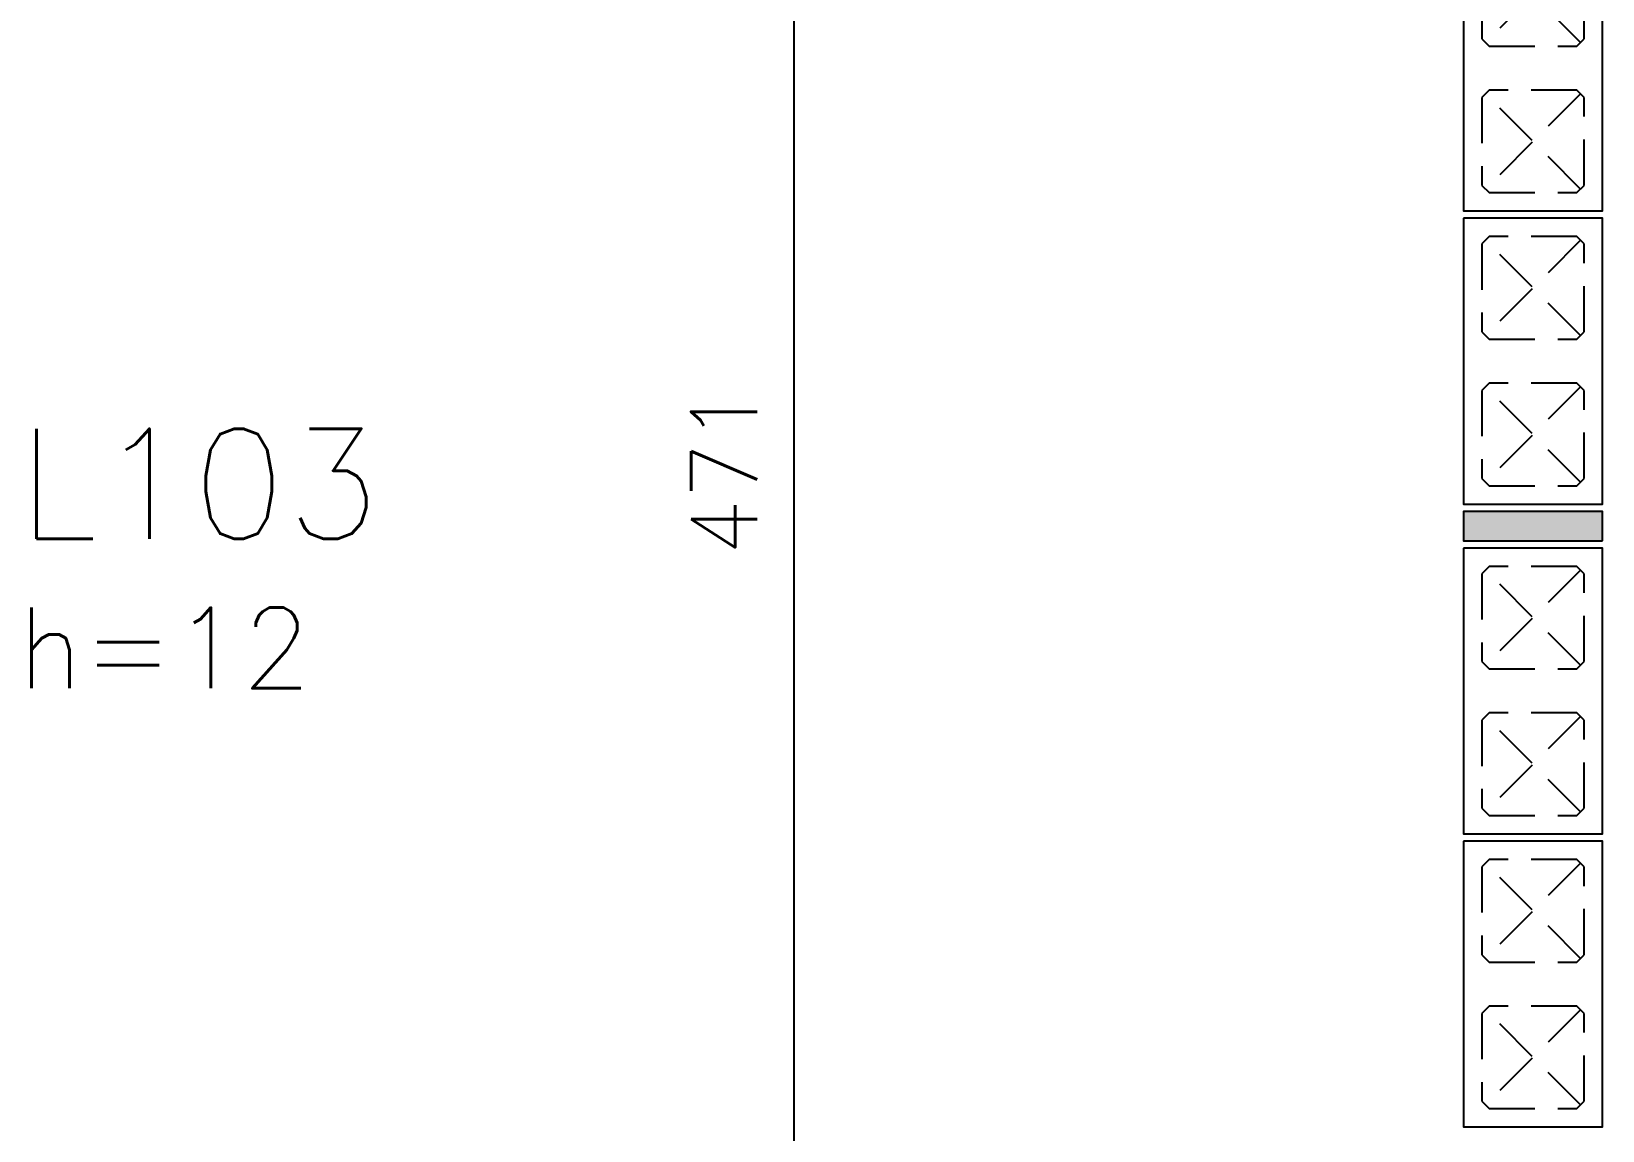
# Model space of a CAD drawing. Extents: x -14651 to 4579, y -10691 to -1290.
# Drawn here: x 2659 to 2873.5, y -9354.1 to -9204.1 of the extents above; entities that cross this region are included whole.
import ezdxf

# ---------------------------------------------------------------- set-up
doc = ezdxf.new("R2010")
doc.units = 0
doc.header["$LTSCALE"] = 25
doc.linetypes.add('DASHED2', pattern=[0.375, 0.25, -0.125])
for name, color, linetype in [('203', 1, 'DASHED2'), ('241', 2, 'Continuous'), ('253', 251, 'Continuous'), ('COTA', 1, 'Continuous'), ('L-D', 2, 'Continuous'), ('L-N', 4, 'Continuous')]:
    doc.layers.add(name, color=color, linetype=linetype)
doc.styles.add('COTA', font='romans.shx')
doc.styles.get("Standard").update_dxf_attribs({"font": 'romans.shx'})
doc.dimstyles.new('forma', dxfattribs={"dimscale": 5, "dimtxt": 1.8, "dimasz": 0.8, "dimexe": 2, "dimexo": 1, "dimgap": 1, "dimtad": 1, "dimdec": 1, "dimzin": 9, "dimtxsty": 'COTA', "dimblk1": 'DOT', "dimblk2": 'DOT', "dimsah": 1, "dimcen": 0, "dimdle": 1, "dimclrd": 256, "dimclre": 256, "dimclrt": 2, "dimadec": 0, "dimazin": 0, "dimtfac": 1, "dimtdec": 0, "dimtmove": 0, "dimatfit": 3, "dimfxl": 1, "dimtolj": 1, "dimtzin": 0, "dimarcsym": 0})

# ---------------------------------------------------------------- blocks, each defined once
blk = doc.blocks.new('P4020')
blk.add_lwpolyline([(-19.5, -9.5), (19.5, -9.5), (19.5, 9.5), (-19.5, 9.5), (-19.5, -9.5)])
at = {"color": 1, "linetype": 'DASHED2'}
for points in [[(-17, -6), (-16, -7), (-4, -7), (-3, -6), (-3, 6), (-4, 7), (-16, 7), (-17, 6), (-17, -6)], [(3, -6), (4, -7), (16, -7), (17, -6), (17, 6), (16, 7), (4, 7), (3, 6), (3, -6)]]:
    blk.add_lwpolyline(points, dxfattribs=at)
at = {"layer": '203', "color": 253}
for p, q in [((-16.5, 6.5), (-3.5, -6.5)), ((-3.5, 6.5), (-16.5, -6.5)), ((16.5, 6.5), (3.5, -6.5)), ((3.5, 6.5), (16.5, -6.5))]:
    blk.add_line(p, q, dxfattribs=at)
blk = doc.blocks.new('P0520')
at = {"layer": '253'}
blk.add_hatch(color=129, dxfattribs=at).paths.add_polyline_path([(2, 9.5), (-2, 9.5), (-2, -9.5), (2, -9.5)])
blk.add_lwpolyline([(2, 9.5), (-2, 9.5), (-2, -9.5), (2, -9.5), (2, 9.5)])
blk = doc.blocks.new('_Dot')
at = {"color": 0, "linetype": 'ByBlock', "lineweight": -2}
blk.add_line((-0.5, 0), (-1, 0), dxfattribs=at)
at = {"color": 0, "linetype": 'ByBlock', "const_width": 0.5}
blk.add_lwpolyline([(-0.25, 0, 1), (0.25, 0, 1)], format="xyb", close=True, dxfattribs=at)
blk = doc.blocks.new('*D198')
at = {"layer": 'COTA', "lineweight": -2, "transparency": 16777216}
for p, q in [((2759.52, -9028.6), (2773.06, -9028.6)), ((2763.06, -9032.6), (2763.06, -9495.6)), ((2750.92, -9499.6), (2773.06, -9499.6))]:
    blk.add_line(p, q, dxfattribs=at)
at = {"layer": 'Defpoints', "color": 0, "transparency": 16777216}
for p in [(2754.52, -9028.6), (2745.92, -9499.6), (2763.06, -9499.6)]:
    blk.add_point(p, dxfattribs=at)
at = {"layer": 'COTA', "lineweight": -2, "transparency": 16777216, "xscale": 4, "yscale": 4, "zscale": 4}
for p, rotation in [((2763.06, -9028.6), 90), ((2763.06, -9499.6), 270)]:
    blk.add_blockref('_Dot', p, dxfattribs=dict(at, rotation=rotation))
at = {"layer": 'COTA', "color": 2, "transparency": 16777216, "insert": (2753.56, -9264.1), "char_height": 9, "attachment_point": 5, "rotation": 90, "style": 'COTA'}
blk.add_mtext('\\A1;471 ', dxfattribs=at)

msp = doc.modelspace()

# ---------------------------------------------------------------- block references
at = {"layer": '241'}
for name, p, rotation in [('P4020', (2864.02, -9209.1), 270), ('P4020', (2864.02, -9249.1), 270), ('P0520', (2864.02, -9271.6), 269.9999987685874), ('P4020', (2864.02, -9294.1), 270), ('P4020', (2864.02, -9334.1), 270)]:
    msp.add_blockref(name, p, dxfattribs=dict(at, rotation=rotation))

# ---------------------------------------------------------------- texts
at = {"layer": 'L-D'}
msp.add_text('h=12', height=11, dxfattribs=at).set_placement((2657.09, -9293.73))
at = {"layer": 'L-N'}
msp.add_text('L103', height=15, dxfattribs=at).set_placement((2657.09, -9273.33))

# ---------------------------------------------------------------- dimensions: what is measured, and where the dimension line sits
at = {"layer": 'COTA'}
dim = msp.add_linear_dim(base=(2763.06, -9499.6), p1=(2754.52, -9028.6), p2=(2745.92, -9499.6), angle=90, dimstyle='forma', override={"dimpost": ' '}, dxfattribs=at)
dim.commit()
dim.dimension.update_dxf_attribs({"geometry": '*D198', "text_midpoint": (2753.56, -9264.1)})

doc.saveas('drawing.dxf')
